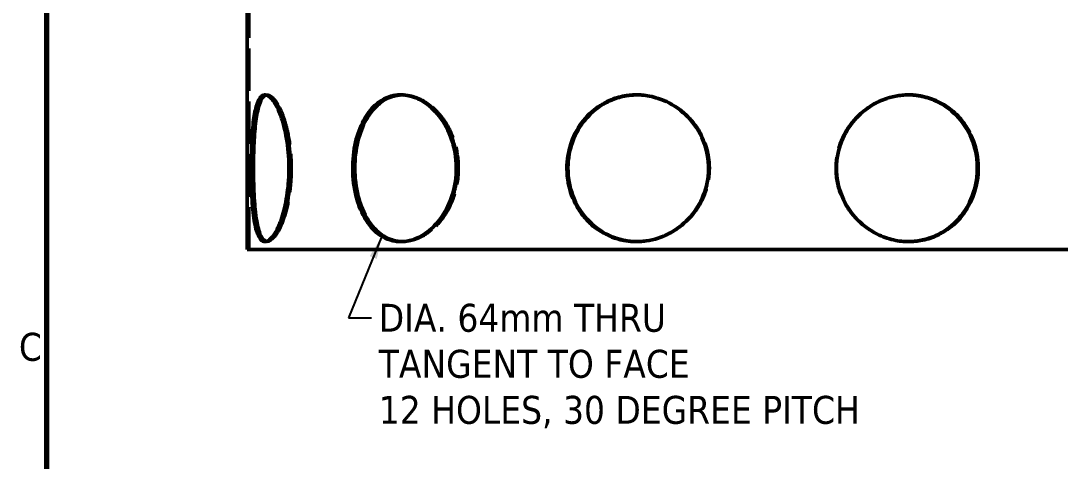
# Model space of a CAD drawing. Header units: millimetres. Extents: x 0 to 2100, y 0 to 1485.
# Drawn here: x 36 to 603, y 866 to 1106 of the extents above; entities that cross this region are included whole.
import ezdxf

# ---------------------------------------------------------------- set-up
doc = ezdxf.new("R2010")
doc.units = ezdxf.units.MM
doc.header["$LTSCALE"] = 5
doc.linetypes.add('DASHED', pattern=[0.2067, 0.1654, -0.0413])
for name, color, linetype, lineweight in [('Border (ANSI)', 7, 'Continuous', 70), ('Hidden (ANSI)', 7, 'DASHED', 35), ('Symbol (ANSI)', 7, 'Continuous', 25), ('Visible (ANSI)', 7, 'Continuous', 50)]:
    doc.layers.add(name, color=color, linetype=linetype, lineweight=lineweight)
doc.styles.add('Note Text (ANSI)', font='tahoma.ttf')
doc.dimstyles.new('Default - mm (ANSI)$7', dxfattribs={"dimscale": 5, "dimtxt": 3.048, "dimasz": 2.5, "dimexe": 3.175, "dimexo": 1.6002, "dimgap": 0.8, "dimtad": 0, "dimtoh": 1, "dimrnd": 1e-08, "dimzin": 4, "dimdsep": 46, "dimtxsty": 'Note Text (ANSI)', "dimcen": 0.09, "dimdle": 10, "dimclrd": 256, "dimclre": 256, "dimclrt": 256, "dimadec": 1, "dimazin": 1, "dimtfac": 1, "dimtofl": 0, "dimtmove": 0, "dimatfit": 3, "dimfxl": 1, "dimtolj": 1, "dimtzin": 4, "dimlwd": -1, "dimlwe": -1, "dimarcsym": 0})

# ---------------------------------------------------------------- blocks, each defined once
blk = doc.blocks.new('Borders Default Border')
at = {"layer": 'Border (ANSI)', "flags": 128}
blk.add_lwpolyline([(10, 10), (10, 287), (410, 287), (410, 10), (10, 10)], dxfattribs=at)
at = {"layer": 'Border (ANSI)', "insert": (6.95, 184.05), "char_height": 3.05, "attachment_point": 7, "style": 'Note Text (ANSI)'}
blk.add_mtext('C', dxfattribs=at)

msp = doc.modelspace()

# ---------------------------------------------------------------- linework, layer by layer
at = {"layer": 'Hidden (ANSI)', "ltscale": 27.928047}
msp.add_line((160.559, 981.121), (160.559, 1298.621), dxfattribs=at)
at = {"layer": 'Hidden (ANSI)', "ltscale": 0.476074}
for p, q in [((169.009, 1065.496), (170.216, 1065.496)), ((243.063, 1065.496), (243.947, 1065.496)), ((371.547, 1065.496), (371.87, 1065.496)), ((519.725, 1065.496), (520.048, 1065.496)), ((169.009, 985.496), (170.216, 985.496)), ((243.063, 985.496), (243.947, 985.496)), ((371.547, 985.496), (371.87, 985.496)), ((519.725, 985.496), (520.048, 985.496))]:
    msp.add_line(p, q, dxfattribs=at)
at = {"layer": 'Hidden (ANSI)', "ltscale": 0.053707}
for p, q in [((170.216, 1065.496), (170.353, 1065.496)), ((170.216, 985.496), (170.353, 985.496))]:
    msp.add_line(p, q, dxfattribs=at)
at = {"layer": 'Hidden (ANSI)', "ltscale": 0.178143}
for p, q in [((243.947, 1065.496), (244.278, 1065.496)), ((243.947, 985.496), (244.278, 985.496))]:
    msp.add_line(p, q, dxfattribs=at)
at = {"layer": 'Hidden (ANSI)', "ltscale": 0.358409}
for p, q in [((371.87, 1065.496), (372.114, 1065.496)), ((371.87, 985.496), (372.114, 985.496))]:
    msp.add_line(p, q, dxfattribs=at)
at = {"layer": 'Hidden (ANSI)', "ltscale": 0.21286}
for p, q in [((519.58, 1065.496), (519.725, 1065.496)), ((519.58, 985.496), (519.725, 985.496))]:
    msp.add_line(p, q, dxfattribs=at)
at = {"layer": 'Hidden (ANSI)', "ltscale": 27.05345}
msp.add_open_spline([(175.642, 1058.965), (174.687, 1060.837), (173.697, 1062.336), (172.025, 1064.188), (171.343, 1064.745), (170.345, 1065.26), (170.017, 1065.378), (169.443, 1065.49), (169.196, 1065.506), (168.688, 1065.47), (168.429, 1065.411), (167.776, 1065.156), (167.393, 1064.901), (166.053, 1063.611), (165.214, 1061.994), (163.71, 1057.223), (163.096, 1053.926), (162.145, 1045.9), (161.833, 1041.167), (161.477, 1031.118), (161.431, 1025.913), (161.579, 1015.941), (161.758, 1011.258), (162.365, 1002.935), (162.773, 999.306), (163.831, 993.423), (164.449, 991.105), (165.797, 987.939), (166.475, 986.902), (167.569, 985.971), (167.924, 985.762), (168.54, 985.553), (168.792, 985.507), (169.298, 985.489), (169.549, 985.514), (170.15, 985.655), (170.501, 985.797), (171.629, 986.442), (172.423, 987.167), (174.633, 989.926), (176.04, 992.515), (178.664, 999.263), (179.839, 1003.445), (181.574, 1012.84), (182.105, 1017.977), (182.336, 1028.223), (182.072, 1033.221), (180.895, 1042.433), (180.032, 1046.6), (177.986, 1053.669), (176.848, 1056.601), (175.642, 1058.965)], degree=3, knots=[-20.1751628, -20.1751628, -20.1751628, -20.1751628, -19.3527801, -19.3527801, -18.7750918, -18.7750918, -18.4847259, -18.4847259, -18.2580074, -18.2580074, -18.0104574, -18.0104574, -17.6193918, -17.6193918, -16.5794961, -16.5794961, -15.3953081, -15.3953081, -14.1346226, -14.1346226, -12.8926252, -12.8926252, -11.7245409, -11.7245409, -10.6345511, -10.6345511, -9.6476467, -9.6476467, -8.857099, -8.857099, -8.4992098, -8.4992098, -8.2593241, -8.2593241, -8.0295959, -8.0295959, -7.720436, -7.720436, -7.0534009, -7.0534009, -5.874521, -5.874521, -4.6293418, -4.6293418, -3.366819, -3.366819, -2.1666294, -2.1666294, -1.0380592, -1.0380592, 0, 0, 0, 0], dxfattribs=at)
at = {"layer": 'Hidden (ANSI)', "ltscale": 25.254925}
msp.add_open_spline([(169.622, 985.564), (169.716, 985.542), (169.811, 985.526), (170.145, 985.486), (170.388, 985.49), (170.935, 985.574), (171.239, 985.668), (172.113, 986.07), (172.692, 986.488), (174.744, 988.493), (176.239, 990.871), (178.998, 997.226), (180.236, 1001.136), (182.179, 1010.133), (182.848, 1015.163), (183.367, 1025.398), (183.242, 1030.488), (182.295, 1039.997), (181.524, 1044.356), (179.599, 1051.875), (178.494, 1055.05), (176.315, 1059.81), (175.282, 1061.555), (173.699, 1063.537), (173.151, 1064.095), (172.149, 1064.881), (171.693, 1065.144), (170.967, 1065.406), (170.691, 1065.467), (170.174, 1065.507), (169.932, 1065.492), (169.671, 1065.438), (169.646, 1065.433), (169.622, 1065.427)], degree=3, knots=[-11.3006431, -11.3006431, -11.3006431, -11.3006431, -11.2099489, -11.2099489, -10.9841434, -10.9841434, -10.7111649, -10.7111649, -10.2141701, -10.2141701, -8.9734828, -8.9734828, -7.7417602, -7.7417602, -6.4786464, -6.4786464, -5.2647854, -5.2647854, -4.1221198, -4.1221198, -3.0653856, -3.0653856, -2.1961556, -2.1961556, -1.7342172, -1.7342172, -1.3375073, -1.3375073, -1.0880046, -1.0880046, -0.8606389, -0.8606389, -0.837193, -0.837193, -0.837193, -0.837193], dxfattribs=at)
at = {"layer": 'Hidden (ANSI)', "ltscale": 10.098109}
msp.add_open_spline([(169.69, 1065.411), (169.752, 1065.427), (169.814, 1065.441), (170.115, 1065.496), (170.359, 1065.507), (170.885, 1065.458), (171.168, 1065.39), (171.928, 1065.101), (172.41, 1064.81), (174.277, 1063.283), (175.699, 1061.304), (177.05, 1058.573)], degree=3, knots=[-2.1239725, -2.1239725, -2.1239725, -2.1239725, -2.0645488, -2.0645488, -1.8379845, -1.8379845, -1.5839199, -1.5839199, -1.1680906, -1.1680906, 0, 0, 0, 0], dxfattribs=at)
at = {"layer": 'Hidden (ANSI)', "ltscale": 27.05331}
msp.add_open_spline([(228.858, 1059.338), (227.019, 1057.569), (225.362, 1055.459), (222.732, 1051.109), (221.696, 1048.981), (219.281, 1042.785), (218.209, 1038.469), (216.951, 1028.936), (216.885, 1023.767), (217.913, 1013.96), (218.931, 1009.396), (221.859, 1001.379), (223.682, 997.925), (227.855, 992.411), (230.113, 990.277), (234.501, 987.484), (236.522, 986.607), (239.548, 985.85), (240.481, 985.688), (242.104, 985.526), (242.787, 985.493), (244.17, 985.499), (244.869, 985.538), (246.578, 985.721), (247.589, 985.903), (250.902, 986.745), (253.183, 987.713), (258.689, 991.034), (261.766, 993.812), (267.286, 1000.918), (269.611, 1005.286), (272.843, 1014.975), (273.694, 1020.212), (273.692, 1030.465), (272.944, 1035.375), (270.159, 1044.323), (268.227, 1048.325), (263.649, 1055.019), (261.105, 1057.753), (256.414, 1061.414), (254.402, 1062.628), (250.699, 1064.258), (249.036, 1064.783), (246.515, 1065.273), (245.662, 1065.386), (244.14, 1065.493), (243.471, 1065.507), (242.071, 1065.465), (241.341, 1065.403), (239.46, 1065.136), (238.321, 1064.868), (234.177, 1063.494), (231.364, 1061.748), (228.858, 1059.338)], degree=3, knots=[-20.1713506, -20.1713506, -20.1713506, -20.1713506, -19.3736633, -19.3736633, -18.7274539, -18.7274539, -17.6163695, -17.6163695, -16.3859562, -16.3859562, -15.227697, -15.227697, -14.150428, -14.150428, -13.1802223, -13.1802223, -12.4380634, -12.4380634, -12.1139417, -12.1139417, -11.88127, -11.88127, -11.6454703, -11.6454703, -11.3063764, -11.3063764, -10.5312203, -10.5312203, -9.3670712, -9.3670712, -8.1150579, -8.1150579, -6.8444625, -6.8444625, -5.6547228, -5.6547228, -4.5380438, -4.5380438, -3.5157597, -3.5157597, -2.8096641, -2.8096641, -2.2495595, -2.2495595, -1.9629701, -1.9629701, -1.7366624, -1.7366624, -1.4869639, -1.4869639, -1.0870183, -1.0870183, 0, 0, 0, 0], dxfattribs=at)
at = {"layer": 'Hidden (ANSI)', "ltscale": 26.166773}
msp.add_open_spline([(271.153, 1008.471), (272.129, 1011.073), (272.884, 1013.801), (273.888, 1019.283), (274.157, 1022.013), (274.272, 1029.728), (273.595, 1034.669), (270.929, 1043.707), (269.044, 1047.765), (264.532, 1054.583), (262.007, 1057.383), (257.282, 1061.196), (255.216, 1062.479), (251.416, 1064.197), (249.712, 1064.75), (247.14, 1065.262), (246.277, 1065.379), (244.777, 1065.489), (244.14, 1065.505), (243.506, 1065.491)], degree=3, knots=[-20.1735917, -20.1735917, -20.1735917, -20.1735917, -19.482304, -19.482304, -18.8237608, -18.8237608, -17.6303196, -17.6303196, -16.509549, -16.509549, -15.4819156, -15.4819156, -14.7531419, -14.7531419, -14.1781072, -14.1781072, -13.8876962, -13.8876962, -13.6717296, -13.6717296, -13.6717296, -13.6717296], dxfattribs=at)
at = {"layer": 'Hidden (ANSI)', "ltscale": 9.001274}
msp.add_open_spline([(243.671, 1065.487), (244.074, 1065.499), (244.479, 1065.499), (245.628, 1065.464), (246.375, 1065.401), (248.324, 1065.128), (249.527, 1064.855), (253.987, 1063.451), (257.169, 1061.664), (260.106, 1059.198)], degree=3, knots=[-1.893152, -1.893152, -1.893152, -1.893152, -1.7559414, -1.7559414, -1.5046821, -1.5046821, -1.1010498, -1.1010498, 0, 0, 0, 0], dxfattribs=at)
at = {"layer": 'Hidden (ANSI)', "ltscale": 27.053368}
msp.add_open_spline([(359.884, 1063.526), (355.376, 1061.988), (351.216, 1059.585), (345.145, 1054.315), (342.964, 1051.866), (338.195, 1044.926), (336.106, 1040.124), (333.8, 1030.021), (333.569, 1024.832), (334.907, 1014.94), (336.361, 1010.316), (340.598, 1002.144), (343.256, 998.602), (349.29, 992.905), (352.539, 990.679), (358.021, 988.09), (360.045, 987.344), (363.861, 986.308), (365.63, 985.966), (368.463, 985.63), (369.51, 985.551), (371.466, 985.486), (372.372, 985.489), (374.366, 985.569), (375.452, 985.659), (378.433, 986.038), (380.316, 986.424), (387.056, 988.339), (391.664, 990.69), (399.715, 996.997), (403.103, 1000.873), (408.329, 1009.819), (410.071, 1014.833), (411.481, 1025.061), (411.211, 1030.159), (408.854, 1039.7), (406.895, 1044.081), (401.757, 1051.652), (398.715, 1054.857), (392.34, 1059.695), (389.17, 1061.481), (384.049, 1063.504), (382.233, 1064.071), (378.808, 1064.87), (377.21, 1065.137), (374.601, 1065.404), (373.595, 1065.466), (371.677, 1065.507), (370.766, 1065.493), (368.705, 1065.386), (367.559, 1065.272), (364.194, 1064.78), (362.007, 1064.251), (359.884, 1063.526)], degree=3, knots=[-20.1754615, -20.1754615, -20.1754615, -20.1754615, -18.982813, -18.982813, -18.1741091, -18.1741091, -16.9124186, -16.9124186, -15.6762271, -15.6762271, -14.5130045, -14.5130045, -13.4292658, -13.4292658, -12.4505575, -12.4505575, -11.9111566, -11.9111566, -11.4613224, -11.4613224, -11.1997915, -11.1997915, -10.974765, -10.974765, -10.7048453, -10.7048453, -10.2318894, -10.2318894, -8.9833339, -8.9833339, -7.7534171, -7.7534171, -6.4904499, -6.4904499, -5.2751693, -5.2751693, -4.1308615, -4.1308615, -3.0718373, -3.0718373, -2.1905617, -2.1905617, -1.7243142, -1.7243142, -1.324831, -1.324831, -1.0751574, -1.0751574, -0.8486955, -0.8486955, -0.5616733, -0.5616733, 0, 0, 0, 0], dxfattribs=at)
at = {"layer": 'Hidden (ANSI)', "ltscale": 30.515259}
msp.add_open_spline([(371.709, 985.496), (372.011, 985.495), (372.313, 985.497), (373.618, 985.523), (374.62, 985.584), (377.206, 985.843), (378.785, 986.103), (384.521, 987.423), (388.535, 989.083), (396.371, 993.95), (400.038, 997.286), (406.186, 1005.376), (408.522, 1010.13), (411.205, 1020.196), (411.556, 1025.396), (410.293, 1035.346), (408.806, 1040.011), (404.407, 1048.291), (401.63, 1051.895), (395.347, 1057.723), (391.971, 1060.014), (385.407, 1063.135), (382.34, 1064.152), (377.807, 1065.05), (376.403, 1065.247), (374.036, 1065.445), (373.075, 1065.489), (371.979, 1065.496), (371.844, 1065.496), (371.709, 1065.495)], degree=3, knots=[-18.3584802, -18.3584802, -18.3584802, -18.3584802, -18.2833157, -18.2833157, -18.034448, -18.034448, -17.6398081, -17.6398081, -16.5846863, -16.5846863, -15.3966012, -15.3966012, -14.1355508, -14.1355508, -12.8953188, -12.8953188, -11.7286072, -11.7286072, -10.6404115, -10.6404115, -9.6558477, -9.6558477, -8.8661207, -8.8661207, -8.51611, -8.51611, -8.2774986, -8.2774986, -8.2438952, -8.2438952, -8.2438952, -8.2438952], dxfattribs=at)
at = {"layer": 'Hidden (ANSI)', "ltscale": 23.61614}
msp.add_open_spline([(371.83, 1065.495), (372.045, 1065.496), (372.259, 1065.496), (373.445, 1065.485), (374.417, 1065.437), (376.836, 1065.226), (378.28, 1065.015), (383.182, 1064.009), (386.557, 1062.814), (393.86, 1059.045), (397.601, 1056.198), (404.311, 1048.944), (407.087, 1044.464), (408.927, 1039.572)], degree=3, knots=[-3.9134533, -3.9134533, -3.9134533, -3.9134533, -3.8601876, -3.8601876, -3.6189485, -3.6189485, -3.2588772, -3.2588772, -2.3855978, -2.3855978, -1.255573, -1.255573, 0, 0, 0, 0], dxfattribs=at)
at = {"layer": 'Hidden (ANSI)', "ltscale": 25.209312}
msp.add_open_spline([(499.337, 991.305), (496.586, 993.002), (494.04, 995.035), (489.921, 999.23), (488.266, 1001.282), (484.348, 1007.248), (482.518, 1011.407), (480.169, 1020.786), (479.894, 1025.976), (481.294, 1035.882), (482.841, 1040.516), (487.336, 1048.714), (490.15, 1052.271), (496.478, 1058.001), (499.864, 1060.242), (506.45, 1063.287), (509.535, 1064.272), (514.023, 1065.106), (515.366, 1065.282), (517.661, 1065.458), (518.61, 1065.495), (519.644, 1065.496), (519.729, 1065.496), (519.814, 1065.495)], degree=3, knots=[-20.171574, -20.171574, -20.171574, -20.171574, -19.3854464, -19.3854464, -18.7513792, -18.7513792, -17.6670726, -17.6670726, -16.4301501, -16.4301501, -15.2660936, -15.2660936, -14.1811767, -14.1811767, -13.2010008, -13.2010008, -12.409225, -12.409225, -12.074641, -12.074641, -11.8389308, -11.8389308, -11.8177184, -11.8177184, -11.8177184, -11.8177184], dxfattribs=at)
at = {"layer": 'Hidden (ANSI)', "ltscale": 30.517214}
msp.add_open_spline([(519.887, 1065.495), (519.578, 1065.497), (519.269, 1065.494), (517.955, 1065.467), (516.951, 1065.406), (514.354, 1065.144), (512.767, 1064.881), (506.978, 1063.542), (502.923, 1061.853), (495.057, 1056.921), (491.395, 1053.558), (485.279, 1045.426), (482.967, 1040.659), (480.339, 1030.584), (480.015, 1025.389), (481.326, 1015.456), (482.835, 1010.802), (487.271, 1002.551), (490.063, 998.963), (496.366, 993.169), (499.749, 990.896), (506.323, 987.803), (509.396, 986.797), (513.914, 985.922), (515.297, 985.732), (517.639, 985.542), (518.596, 985.501), (519.663, 985.496), (519.775, 985.496), (519.887, 985.496)], degree=3, knots=[-18.3797585, -18.3797585, -18.3797585, -18.3797585, -18.3029931, -18.3029931, -18.0537246, -18.0537246, -17.657126, -17.657126, -16.59111, -16.59111, -15.4002357, -15.4002357, -14.1390612, -14.1390612, -12.9002893, -12.9002893, -11.7345861, -11.7345861, -10.6473467, -10.6473467, -9.6641321, -9.6641321, -8.8741615, -8.8741615, -8.5295882, -8.5295882, -8.292235, -8.292235, -8.2644849, -8.2644849, -8.2644849, -8.2644849], dxfattribs=at)
at = {"layer": 'Hidden (ANSI)', "ltscale": 27.053511}
msp.add_open_spline([(541.09, 992.203), (543.832, 994.134), (546.311, 996.436), (550.23, 1001.174), (551.766, 1003.492), (555.302, 1010.26), (556.781, 1014.964), (558.094, 1024.861), (557.868, 1029.964), (555.72, 1039.524), (553.915, 1043.918), (549.118, 1051.52), (546.255, 1054.742), (540.159, 1059.626), (537.09, 1061.436), (531.318, 1063.793), (528.721, 1064.532), (524.831, 1065.189), (523.593, 1065.333), (521.425, 1065.476), (520.5, 1065.502), (518.608, 1065.486), (517.642, 1065.44), (515.245, 1065.233), (513.816, 1065.026), (508.985, 1064.046), (505.661, 1062.886), (498.418, 1059.207), (494.683, 1056.408), (487.938, 1049.241), (485.126, 1044.79), (481.346, 1035.01), (480.431, 1029.774), (480.684, 1019.568), (481.723, 1014.7), (485.39, 1005.873), (487.886, 1001.945), (493.799, 995.416), (497.084, 992.768), (503.105, 989.302), (505.642, 988.177), (510.364, 986.659), (512.508, 986.166), (515.807, 985.703), (516.943, 985.596), (518.991, 985.496), (519.901, 985.485), (521.823, 985.531), (522.835, 985.598), (525.481, 985.88), (527.103, 986.164), (533.147, 987.647), (537.339, 989.561), (541.09, 992.203)], degree=3, knots=[-20.1713964, -20.1713964, -20.1713964, -20.1713964, -19.3334053, -19.3334053, -18.6519207, -18.6519207, -17.4687748, -17.4687748, -16.2525656, -16.2525656, -15.1074089, -15.1074089, -14.0471106, -14.0471106, -13.1592483, -13.1592483, -12.4848004, -12.4848004, -12.1738915, -12.1738915, -11.9436166, -11.9436166, -11.7038561, -11.7038561, -11.3474576, -11.3474576, -10.48831, -10.48831, -9.3660836, -9.3660836, -8.1115546, -8.1115546, -6.8471642, -6.8471642, -5.6618288, -5.6618288, -4.5505021, -4.5505021, -3.5355109, -3.5355109, -2.8592076, -2.8592076, -2.3183102, -2.3183102, -2.0358318, -2.0358318, -1.8098214, -1.8098214, -1.5573615, -1.5573615, -1.1462819, -1.1462819, 0, 0, 0, 0], dxfattribs=at)
at = {"layer": 'Hidden (ANSI)', "ltscale": 25.282282}
msp.add_open_spline([(177.05, 1058.573), (178.008, 1056.637), (178.92, 1054.341), (180.409, 1049.619), (181.014, 1047.307), (182.431, 1040.553), (183.051, 1035.862), (183.594, 1025.983), (183.488, 1020.884), (182.568, 1011.338), (181.805, 1006.953), (179.884, 999.374), (178.775, 996.165), (176.57, 991.316), (175.514, 989.525), (173.653, 987.188), (172.853, 986.454), (171.718, 985.801), (171.364, 985.657), (170.761, 985.515), (170.508, 985.489), (170.066, 985.504), (169.877, 985.532), (169.69, 985.58)], degree=3, knots=[-20.1714207, -20.1714207, -20.1714207, -20.1714207, -19.3430078, -19.3430078, -18.6660721, -18.6660721, -17.4877691, -17.4877691, -16.2723794, -16.2723794, -15.1278545, -15.1278545, -14.0684228, -14.0684228, -13.1861679, -13.1861679, -12.5147678, -12.5147678, -12.2039139, -12.2039139, -11.9731146, -11.9731146, -11.7939364, -11.7939364, -11.7939364, -11.7939364], dxfattribs=at)
at = {"layer": 'Hidden (ANSI)', "ltscale": 25.135736}
msp.add_open_spline([(260.106, 1059.198), (262.203, 1057.438), (264.155, 1055.348), (267.33, 1051.043), (268.613, 1048.934), (271.65, 1042.796), (273.051, 1038.522), (274.723, 1029.033), (274.822, 1023.864), (273.48, 1014.05), (272.141, 1009.481), (268.416, 1001.448), (266.136, 997.985), (261.131, 992.454), (258.501, 990.31), (253.595, 987.501), (251.397, 986.616), (248.211, 985.853), (247.241, 985.689), (245.579, 985.526), (244.887, 985.493), (244.022, 985.497), (243.846, 985.5), (243.671, 985.505)], degree=3, knots=[-20.1715808, -20.1715808, -20.1715808, -20.1715808, -19.3856543, -19.3856543, -18.7463212, -18.7463212, -17.6452645, -17.6452645, -16.4145981, -16.4145981, -15.2558801, -15.2558801, -14.1776969, -14.1776969, -13.2062292, -13.2062292, -12.4611542, -12.4611542, -12.1356166, -12.1356166, -11.9019217, -11.9019217, -11.8422868, -11.8422868, -11.8422868, -11.8422868], dxfattribs=at)
at = {"layer": 'Hidden (ANSI)', "ltscale": 25.026768}
msp.add_open_spline([(408.927, 1039.572), (410.124, 1036.39), (410.912, 1033.067), (411.617, 1026.39), (411.553, 1023.067), (410.386, 1014.992), (408.825, 1010.365), (404.307, 1002.185), (401.485, 998.638), (395.144, 992.93), (391.754, 990.699), (386.097, 988.102), (384.018, 987.352), (380.121, 986.312), (378.323, 985.968), (375.458, 985.63), (374.401, 985.551), (372.839, 985.499), (372.334, 985.493), (371.83, 985.497)], degree=3, knots=[-20.1739727, -20.1739727, -20.1739727, -20.1739727, -19.3571498, -19.3571498, -18.562343, -18.562343, -17.3987812, -17.3987812, -16.3143766, -16.3143766, -15.3349167, -15.3349167, -14.7943953, -14.7943953, -14.3434328, -14.3434328, -14.0809295, -14.0809295, -13.9556412, -13.9556412, -13.9556412, -13.9556412], dxfattribs=at)
at = {"layer": 'Hidden (ANSI)', "ltscale": 22.224634}
msp.add_open_spline([(243.506, 985.501), (243.592, 985.499), (243.678, 985.497), (244.438, 985.49), (245.115, 985.518), (246.727, 985.666), (247.663, 985.815), (250.651, 986.497), (252.691, 987.27), (258.046, 990.139), (261.216, 992.756), (266.943, 999.561), (269.394, 1003.777), (271.153, 1008.471)], degree=3, knots=[-3.6826932, -3.6826932, -3.6826932, -3.6826932, -3.6533729, -3.6533729, -3.4243, -3.4243, -3.1096123, -3.1096123, -2.4184817, -2.4184817, -1.2465583, -1.2465583, 0, 0, 0, 0], dxfattribs=at)
at = {"layer": 'Hidden (ANSI)', "ltscale": 8.413547}
msp.add_open_spline([(519.814, 985.496), (519.494, 985.494), (519.173, 985.497), (517.849, 985.522), (516.846, 985.582), (514.263, 985.841), (512.688, 986.1), (506.987, 987.407), (503.001, 989.046), (499.337, 991.305)], degree=3, knots=[-1.7693779, -1.7693779, -1.7693779, -1.7693779, -1.6896474, -1.6896474, -1.4405725, -1.4405725, -1.0468491, -1.0468491, 0, 0, 0, 0], dxfattribs=at)
at = {"layer": 'Visible (ANSI)'}
msp.add_line((159.309, 981.121), (159.309, 1298.621), dxfattribs=at)
for points, knots in [([(166.065, 1063.515), (166.099, 1063.565), (166.132, 1063.615), (166.632, 1064.336), (167.134, 1064.827), (167.947, 1065.289), (168.235, 1065.396), (168.766, 1065.496), (169.006, 1065.507), (169.525, 1065.46), (169.804, 1065.394), (170.549, 1065.113), (171.022, 1064.83), (172.84, 1063.352), (174.221, 1061.444), (176.926, 1056.034), (178.218, 1052.499), (180.384, 1044.085), (181.214, 1039.229), (182.086, 1029.086), (182.138, 1023.914), (181.49, 1014.094), (180.841, 1009.522), (179.084, 1001.484), (178.025, 998.017), (175.789, 992.478), (174.646, 990.331), (172.602, 987.509), (171.713, 986.619), (170.477, 985.854), (170.108, 985.69), (169.489, 985.527), (169.235, 985.494), (168.733, 985.498), (168.485, 985.536), (167.897, 985.717), (167.561, 985.898), (166.504, 986.727), (165.839, 987.679), (164.354, 990.955), (163.641, 993.708), (162.483, 1000.77), (162.073, 1005.122), (161.529, 1014.794), (161.403, 1020.031), (161.398, 1030.293), (161.504, 1035.21), (161.956, 1044.179), (162.285, 1048.194), (163.193, 1054.917), (163.744, 1057.667), (164.914, 1061.364), (165.457, 1062.594), (166.065, 1063.515)], [-20.1761721, -20.1761721, -20.1761721, -20.1761721, -20.13722, -20.13722, -19.5969803, -19.5969803, -19.3149292, -19.3149292, -19.0892927, -19.0892927, -18.8372743, -18.8372743, -18.4269386, -18.4269386, -17.2822939, -17.2822939, -16.0765428, -16.0765428, -14.8142364, -14.8142364, -13.5829222, -13.5829222, -12.4239107, -12.4239107, -11.3457217, -11.3457217, -10.3743171, -10.3743171, -9.6260585, -9.6260585, -9.3009232, -9.3009232, -9.0681839, -9.0681839, -8.8328787, -8.8328787, -8.4954624, -8.4954624, -7.7275856, -7.7275856, -6.5670258, -6.5670258, -5.3154537, -5.3154537, -4.043562, -4.043562, -2.8529126, -2.8529126, -1.7352404, -1.7352404, -0.7116828, -0.7116828, 0, 0, 0, 0]), ([(167.241, 1063.465), (166.22, 1061.892), (165.388, 1059.444), (164.285, 1054.081), (163.922, 1051.587), (163.179, 1044.57), (162.9, 1039.745), (162.603, 1029.625), (162.581, 1024.444), (162.769, 1014.584), (162.966, 1009.981), (163.607, 1001.865), (164.031, 998.354), (165.116, 992.722), (165.744, 990.529), (166.909, 988.004), (167.353, 987.284), (168.233, 986.283), (168.657, 985.95), (169.272, 985.666), (169.446, 985.606), (169.622, 985.564)], [-20.1754209, -20.1754209, -20.1754209, -20.1754209, -18.9739654, -18.9739654, -18.1573325, -18.1573325, -16.8954066, -16.8954066, -15.6615821, -15.6615821, -14.5001223, -14.5001223, -13.4184373, -13.4184373, -12.442426, -12.442426, -11.913389, -11.913389, -11.4703658, -11.4703658, -11.3006431, -11.3006431, -11.3006431, -11.3006431]), ([(169.69, 985.58), (169.626, 985.597), (169.562, 985.616), (169.129, 985.764), (168.773, 985.973), (167.605, 986.97), (166.87, 988.153), (165.399, 991.891), (164.739, 994.723), (163.653, 1001.948), (163.269, 1006.418), (162.778, 1016.217), (162.675, 1021.453), (162.713, 1031.647), (162.84, 1036.505), (163.337, 1045.303), (163.69, 1049.213), (164.645, 1055.704), (165.218, 1058.332), (166.398, 1061.753), (166.923, 1062.856), (167.973, 1064.349), (168.475, 1064.834), (169.231, 1065.259), (169.458, 1065.351), (169.69, 1065.411)], [-11.7939364, -11.7939364, -11.7939364, -11.7939364, -11.7323054, -11.7323054, -11.3734469, -11.3734469, -10.5052145, -10.5052145, -9.3778021, -9.3778021, -8.1227596, -8.1227596, -6.8598353, -6.8598353, -5.6755589, -5.6755589, -4.5654585, -4.5654585, -3.5519277, -3.5519277, -2.8829653, -2.8829653, -2.3465401, -2.3465401, -2.1239725, -2.1239725, -2.1239725, -2.1239725]), ([(169.622, 1065.427), (169.345, 1065.362), (169.076, 1065.251), (168.252, 1064.758), (167.727, 1064.213), (167.241, 1063.465)], [-0.83719299, -0.83719299, -0.83719299, -0.83719299, -0.57104154, -0.57104154, 0, 0, 0, 0]), ([(270.094, 1008.029), (268.376, 1003.582), (266.034, 999.575), (260.91, 993.417), (258.3, 991.1), (253.293, 987.935), (250.977, 986.899), (247.572, 985.969), (246.509, 985.762), (244.737, 985.553), (244.027, 985.506), (242.644, 985.489), (241.971, 985.514), (240.402, 985.655), (239.512, 985.797), (236.738, 986.442), (234.909, 987.167), (230.099, 989.926), (227.353, 992.513), (222.567, 999.261), (220.616, 1003.442), (217.82, 1012.838), (217.016, 1017.974), (216.662, 1028.22), (217.057, 1033.219), (218.906, 1042.431), (220.281, 1046.598), (223.787, 1053.667), (225.827, 1056.6), (229.945, 1060.734), (231.871, 1062.171), (235.531, 1064.077), (237.205, 1064.684), (239.776, 1065.239), (240.631, 1065.365), (242.158, 1065.486), (242.826, 1065.506), (244.218, 1065.475), (244.943, 1065.421), (246.793, 1065.183), (247.919, 1064.946), (251.928, 1063.771), (254.763, 1062.325), (260.621, 1057.949), (263.524, 1054.817), (268.575, 1047.069), (270.595, 1042.425), (273.091, 1032.456), (273.552, 1027.235), (272.851, 1017.174), (271.792, 1012.424), (270.094, 1008.029)], [-20.1762381, -20.1762381, -20.1762381, -20.1762381, -18.9879396, -18.9879396, -18.0011377, -18.0011377, -17.210461, -17.210461, -16.8530079, -16.8530079, -16.6133541, -16.6133541, -16.3837973, -16.3837973, -16.0747834, -16.0747834, -15.4076467, -15.4076467, -14.2287773, -14.2287773, -12.9835718, -12.9835718, -11.7209816, -11.7209816, -10.5207227, -10.5207227, -9.3921108, -9.3921108, -8.3539755, -8.3539755, -7.5763615, -7.5763615, -6.9707853, -6.9707853, -6.6745776, -6.6745776, -6.447169, -6.447169, -6.202668, -6.202668, -5.8240968, -5.8240968, -4.8491519, -4.8491519, -3.6827343, -3.6827343, -2.4235548, -2.4235548, -1.1740875, -1.1740875, 0, 0, 0, 0]), ([(243.506, 1065.491), (243.472, 1065.49), (243.438, 1065.489), (242.674, 1065.468), (241.948, 1065.408), (240.089, 1065.149), (238.967, 1064.889), (234.935, 1063.571), (232.204, 1061.915), (226.997, 1057.054), (224.642, 1053.72), (220.765, 1045.634), (219.335, 1040.882), (217.699, 1030.819), (217.487, 1025.62), (218.248, 1015.671), (219.146, 1011.004), (221.867, 1002.721), (223.606, 999.114), (227.658, 993.281), (229.879, 990.987), (234.323, 987.863), (236.441, 986.844), (239.649, 985.944), (240.653, 985.746), (242.278, 985.557), (242.89, 985.514), (243.506, 985.501)], [-13.6717296, -13.6717296, -13.6717296, -13.6717296, -13.6602883, -13.6602883, -13.4113425, -13.4113425, -13.0167762, -13.0167762, -11.9627807, -11.9627807, -10.7744761, -10.7744761, -9.5133945, -9.5133945, -8.2733139, -8.2733139, -7.1064745, -7.1064745, -6.0177987, -6.0177987, -5.0327613, -5.0327613, -4.2429703, -4.2429703, -3.8922338, -3.8922338, -3.6826932, -3.6826932, -3.6826932, -3.6826932]), ([(243.671, 985.505), (243.15, 985.521), (242.631, 985.557), (241.125, 985.723), (240.146, 985.907), (236.986, 986.755), (234.885, 987.73), (229.972, 991.07), (227.369, 993.86), (222.855, 1000.989), (221.047, 1005.363), (218.574, 1015.061), (217.947, 1020.298), (217.962, 1030.548), (218.526, 1035.455), (220.674, 1044.393), (222.178, 1048.389), (225.886, 1055.068), (228, 1057.795), (232.062, 1061.438), (233.844, 1062.642), (237.228, 1064.262), (238.785, 1064.786), (241.207, 1065.274), (242.039, 1065.387), (243.142, 1065.465), (243.406, 1065.478), (243.671, 1065.487)], [-11.8422868, -11.8422868, -11.8422868, -11.8422868, -11.6651023, -11.6651023, -11.3246116, -11.3246116, -10.5468593, -10.5468593, -9.3809672, -9.3809672, -8.1287045, -8.1287045, -6.8585881, -6.8585881, -5.6691431, -5.6691431, -4.5529179, -4.5529179, -3.5313804, -3.5313804, -2.8285602, -2.8285602, -2.270103, -2.270103, -1.983135, -1.983135, -1.893152, -1.893152, -1.893152, -1.893152]), ([(350.883, 991.84), (348.235, 993.637), (345.821, 995.776), (341.961, 1000.181), (340.427, 1002.338), (336.84, 1008.619), (335.242, 1012.991), (333.439, 1022.577), (333.398, 1027.735), (335.076, 1037.499), (336.677, 1042.032), (341.153, 1049.974), (343.899, 1053.386), (350.044, 1058.812), (353.318, 1060.903), (359.495, 1063.595), (362.264, 1064.43), (366.371, 1065.156), (367.644, 1065.313), (369.852, 1065.469), (370.782, 1065.5), (372.665, 1065.491), (373.617, 1065.45), (375.947, 1065.262), (377.321, 1065.074), (381.849, 1064.202), (384.939, 1063.191), (392.225, 1059.756), (396.187, 1056.919), (403.168, 1049.704), (406.038, 1045.299), (409.962, 1035.568), (410.953, 1030.33), (410.838, 1020.096), (409.861, 1015.203), (406.299, 1006.31), (403.844, 1002.341), (397.989, 995.721), (394.721, 993.026), (388.663, 989.452), (386.071, 988.279), (381.252, 986.699), (379.067, 986.189), (375.719, 985.711), (374.575, 985.601), (372.522, 985.497), (371.613, 985.485), (369.7, 985.528), (368.697, 985.591), (366.09, 985.863), (364.497, 986.136), (358.622, 987.547), (354.551, 989.35), (350.883, 991.84)], [-20.1712008, -20.1712008, -20.1712008, -20.1712008, -19.3714055, -19.3714055, -18.7216392, -18.7216392, -17.601378, -17.601378, -16.3737504, -16.3737504, -15.2179178, -15.2179178, -14.1436405, -14.1436405, -13.1773411, -13.1773411, -12.4552743, -12.4552743, -12.1353888, -12.1353888, -11.9038598, -11.9038598, -11.6675509, -11.6675509, -11.3247754, -11.3247754, -10.530122, -10.530122, -9.3581124, -9.3581124, -8.1050176, -8.1050176, -6.8369663, -6.8369663, -5.6490904, -5.6490904, -4.5349353, -4.5349353, -3.5161148, -3.5161148, -2.8231628, -2.8231628, -2.2717299, -2.2717299, -1.9873554, -1.9873554, -1.7616507, -1.7616507, -1.5114191, -1.5114191, -1.1080222, -1.1080222, 0, 0, 0, 0]), ([(371.709, 1065.495), (370.923, 1065.492), (370.138, 1065.464), (368.093, 1065.325), (366.839, 1065.175), (362.864, 1064.491), (360.2, 1063.714), (353.338, 1060.838), (349.409, 1058.219), (342.451, 1051.411), (339.557, 1047.192), (335.419, 1037.742), (334.235, 1032.592), (333.796, 1022.348), (334.451, 1017.365), (337.347, 1008.201), (339.468, 1004.063), (344.749, 997.064), (347.779, 994.168), (351.205, 991.841)], [-8.2438952, -8.2438952, -8.2438952, -8.2438952, -8.0484731, -8.0484731, -7.7335397, -7.7335397, -7.0406872, -7.0406872, -5.8691705, -5.8691705, -4.6224437, -4.6224437, -3.3599614, -3.3599614, -2.1616783, -2.1616783, -1.0352572, -1.0352572, 0, 0, 0, 0]), ([(371.83, 985.497), (371.425, 985.5), (371.02, 985.51), (369.526, 985.57), (368.44, 985.661), (365.47, 986.045), (363.605, 986.435), (356.994, 988.364), (352.553, 990.721), (344.875, 997.038), (341.687, 1000.92), (336.803, 1009.876), (335.195, 1014.893), (333.902, 1025.124), (334.158, 1030.221), (336.361, 1039.757), (338.19, 1044.134), (343.025, 1051.695), (345.903, 1054.894), (351.992, 1059.716), (355.036, 1061.493), (360.761, 1063.813), (363.339, 1064.542), (367.208, 1065.192), (368.445, 1065.336), (370.402, 1065.463), (371.116, 1065.489), (371.83, 1065.495)], [-13.9556412, -13.9556412, -13.9556412, -13.9556412, -13.8549014, -13.8549014, -13.5836053, -13.5836053, -13.1078887, -13.1078887, -11.8600222, -11.8600222, -10.6297973, -10.6297973, -9.3666668, -9.3666668, -8.151438, -8.151438, -7.0074229, -7.0074229, -5.9488013, -5.9488013, -5.0706542, -5.0706542, -4.4016424, -4.4016424, -4.0910998, -4.0910998, -3.9134533, -3.9134533, -3.9134533, -3.9134533]), ([(540.514, 1059.291), (543.184, 1057.506), (545.619, 1055.376), (549.513, 1050.985), (551.06, 1048.837), (554.679, 1042.581), (556.299, 1038.225), (558.157, 1028.652), (558.225, 1023.489), (556.596, 1013.704), (555.016, 1009.158), (550.574, 1001.181), (547.839, 997.75), (541.708, 992.285), (538.438, 990.174), (532.229, 987.436), (529.425, 986.582), (525.274, 985.842), (523.994, 985.683), (521.777, 985.524), (520.845, 985.493), (518.962, 985.499), (518.012, 985.539), (515.693, 985.724), (514.326, 985.909), (509.847, 986.764), (506.795, 987.75), (499.546, 991.12), (495.581, 993.923), (488.566, 1001.076), (485.667, 1005.46), (481.675, 1015.166), (480.648, 1020.403), (480.698, 1030.647), (481.646, 1035.55), (485.162, 1044.474), (487.598, 1048.463), (493.431, 1055.125), (496.694, 1057.843), (502.774, 1061.468), (505.392, 1062.665), (510.261, 1064.273), (512.465, 1064.792), (515.839, 1065.276), (516.988, 1065.388), (519.047, 1065.493), (519.956, 1065.507), (521.868, 1065.465), (522.868, 1065.402), (525.462, 1065.135), (527.045, 1064.866), (532.855, 1063.483), (536.879, 1061.722), (540.514, 1059.291)], [-20.1715238, -20.1715238, -20.1715238, -20.1715238, -19.3691067, -19.3691067, -18.7190166, -18.7190166, -17.6003435, -17.6003435, -16.3713454, -16.3713454, -15.2144399, -15.2144399, -14.1388633, -14.1388633, -13.1709019, -13.1709019, -12.4394587, -12.4394587, -12.1178331, -12.1178331, -11.8860341, -11.8860341, -11.6503008, -11.6503008, -11.3098419, -11.3098419, -10.5260227, -10.5260227, -9.3584775, -9.3584775, -8.10594, -8.10594, -6.8365975, -6.8365975, -5.647738, -5.647738, -4.5320568, -4.5320568, -3.5111535, -3.5111535, -2.8103686, -2.8103686, -2.2539249, -2.2539249, -1.9685154, -1.9685154, -1.7427731, -1.7427731, -1.4932982, -1.4932982, -1.0928164, -1.0928164, 0, 0, 0, 0]), ([(519.814, 1065.495), (520.675, 1065.49), (521.533, 1065.454), (523.716, 1065.289), (525.034, 1065.117), (529.229, 1064.337), (532.036, 1063.456), (538.913, 1060.351), (542.727, 1057.672), (549.508, 1050.747), (552.321, 1046.452), (556.267, 1036.896), (557.345, 1031.72), (557.575, 1021.486), (556.824, 1016.537), (553.765, 1007.472), (551.576, 1003.398), (546.195, 996.541), (543.132, 993.721), (537.224, 989.863), (534.585, 988.558), (529.636, 986.813), (527.385, 986.252), (523.935, 985.733), (522.77, 985.614), (521.006, 985.518), (520.41, 985.5), (519.814, 985.496)], [-11.8177184, -11.8177184, -11.8177184, -11.8177184, -11.6038423, -11.6038423, -11.272233, -11.272233, -10.5374575, -10.5374575, -9.3814699, -9.3814699, -8.1318356, -8.1318356, -6.8696818, -6.8696818, -5.6755084, -5.6755084, -4.5535684, -4.5535684, -3.5242232, -3.5242232, -2.7888466, -2.7888466, -2.2093591, -2.2093591, -1.917621, -1.917621, -1.7693779, -1.7693779, -1.7693779, -1.7693779]), ([(540.192, 1059.29), (537.575, 1061.041), (534.753, 1062.446), (529.633, 1064.219), (527.417, 1064.762), (524.013, 1065.266), (522.859, 1065.382), (521.096, 1065.475), (520.492, 1065.493), (519.887, 1065.495)], [-20.1755989, -20.1755989, -20.1755989, -20.1755989, -19.3887286, -19.3887286, -18.8191021, -18.8191021, -18.5300402, -18.5300402, -18.3797585, -18.3797585, -18.3797585, -18.3797585]), ([(519.887, 985.496), (520.7, 985.5), (521.511, 985.53), (523.599, 985.676), (524.869, 985.831), (528.943, 986.546), (531.683, 987.365), (538.571, 990.336), (542.457, 992.976), (549.35, 999.827), (552.216, 1004.074), (556.285, 1013.565), (557.43, 1018.726), (557.79, 1028.968), (557.099, 1033.939), (554.139, 1043.066), (551.992, 1047.18), (546.671, 1054.125), (543.627, 1056.992), (540.192, 1059.29)], [-8.2644849, -8.2644849, -8.2644849, -8.2644849, -8.0625028, -8.0625028, -7.7434796, -7.7434796, -7.0296747, -7.0296747, -5.8646424, -5.8646424, -4.6168895, -4.6168895, -3.3543557, -3.3543557, -2.1575015, -2.1575015, -1.0328453, -1.0328453, 0, 0, 0, 0]), ([(351.205, 991.841), (353.855, 990.042), (356.719, 988.599), (361.9, 986.79), (364.131, 986.24), (367.554, 985.729), (368.712, 985.612), (370.486, 985.516), (371.097, 985.499), (371.709, 985.496)], [-20.175284, -20.175284, -20.175284, -20.175284, -19.3747667, -19.3747667, -18.800673, -18.800673, -18.5105694, -18.5105694, -18.3584802, -18.3584802, -18.3584802, -18.3584802]), ([(159.309, 981.121), (159.309, 981.121), (159.365, 981.121), (159.478, 981.121), (160.662, 981.121), (168.087, 981.121), (181.285, 981.121), (194.482, 981.121), (213.444, 981.121), (236.972, 981.121), (260.499, 981.121), (288.579, 981.121), (319.43, 981.121), (350.282, 981.121), (383.889, 981.121), (418.119, 981.121), (452.349, 981.121), (487.185, 981.121), (520.414, 981.121), (553.642, 981.121), (585.247, 981.121), (613.22, 981.121), (641.193, 981.121), (665.518, 981.121), (684.65, 981.121), (703.783, 981.121), (717.711, 981.121), (725.548, 981.121), (730.555, 981.121), (733.084, 981.121), (733.084, 981.121)], [3.2029446, 3.2029446, 3.2029446, 3.2029446, 3.2371753, 3.2371753, 3.2371753, 3.5968614, 3.5968614, 3.5968614, 3.9565475, 3.9565475, 3.9565475, 4.3162337, 4.3162337, 4.3162337, 4.6759198, 4.6759198, 4.6759198, 5.035606, 5.035606, 5.035606, 5.3952921, 5.3952921, 5.3952921, 5.7549783, 5.7549783, 5.7549783, 6.1146644, 6.1146644, 6.1146644, 6.3444432, 6.3444432, 6.3444432, 6.3444432])]:
    msp.add_open_spline(points, degree=3, knots=knots, dxfattribs=at)

# ---------------------------------------------------------------- block references
at = {"xscale": 5, "yscale": 5, "zscale": 5}
msp.add_blockref('Borders Default Border', (0, 0), dxfattribs=at)

# ---------------------------------------------------------------- texts
at = {"layer": 'Symbol (ANSI)', "insert": (231.026, 951.616), "char_height": 15.24, "width": 275.95022, "attachment_point": 1, "line_spacing_factor": 0.987884, "style": 'Note Text (ANSI)'}
msp.add_mtext('{\\fTahoma|b0|i0;DIA. 64mm THRU\\P\\fTahoma|b0|i0;TANGENT TO FACE\\P\\fTahoma|b0|i0;12 HOLES, 30 DEGREE PITCH}', dxfattribs=at)

# ---------------------------------------------------------------- leaders
at = {"layer": 'Symbol (ANSI)', "annotation_type": 0, "has_hookline": 1, "hookline_direction": 0, "text_width": 272.171}
msp.add_leader([(232.753, 988.41), (214.526, 943.996), (227.026, 943.996)], dimstyle='Default - mm (ANSI)$7', override={"dimtad": 0}, dxfattribs=at)

doc.saveas('drawing.dxf')
